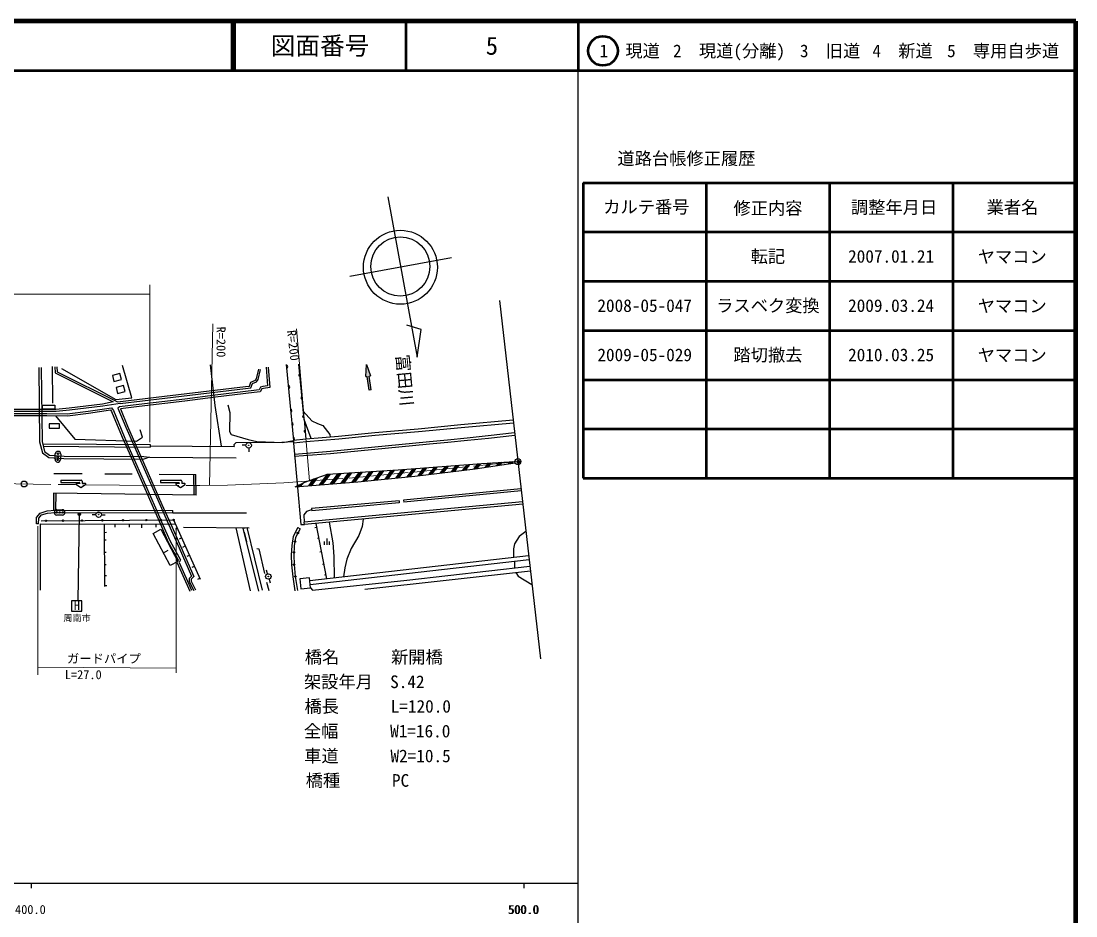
# Model space of a CAD drawing. Units: millimetres at full size, sheet at 1:1000; details may follow other scales. Extents: x 40000 to 680000, y 20000 to 380000.
# Drawn here: x 465955 to 680000, y 198357 to 380000 of the extents above; entities that cross this region are included whole.
import ezdxf
from ezdxf.enums import TextEntityAlignment as Align

# ---------------------------------------------------------------- set-up
doc = ezdxf.new("R2010")
doc.units = ezdxf.units.MM
doc.header["$LTSCALE"] = 1000
doc.header["$PDMODE"] = 32
doc.header["$PDSIZE"] = 500
doc.linetypes.add('CHAIN', pattern=[18.5, 12, -1.5, 3.5, -1.5])
for name, color, linetype, lineweight in [('M-BGD', 7, 'Continuous', 25), ('M-BGD-EXST', 7, 'Continuous', 25), ('M-BMK', 2, 'CHAIN', 13), ('M-BMK-OTRS', 5, 'Continuous', 25), ('M-BMK-SRVR', 3, 'Continuous', 25), ('M-STR-HTXT', 7, 'Continuous', 13), ('M-STR-STR1', 1, 'Continuous', 25), ('M-STR-STRC', 7, 'Continuous', 25), ('M-TTL', 2, 'Continuous', 140), ('M-TTL-BAND', 7, 'Continuous', 25), ('M-TTL-FRAM', 2, 'Continuous', 50), ('M-TTL-LINE', 7, 'Continuous', 50)]:
    doc.layers.add(name, color=color, linetype=linetype, lineweight=lineweight)
for name, color, linetype in [('M-BMK-HTXT', 7, 'Continuous'), ('M-OTRS', 6, 'Continuous'), ('M-TTL-TXT', 7, 'Continuous')]:
    doc.layers.add(name, color=color, linetype=linetype)
doc.styles.add('ＭＳ ゴシック', font='')
doc.styles.get('ＭＳ ゴシック').set_extended_font_data('MS Gothic')

msp = doc.modelspace()

# ---------------------------------------------------------------- hatches: boundary and pattern name
at = {"layer": 'M-BGD'}
for points in [[(519839, 309572, 0.84072), (519781, 310195)], [(522516, 308321, 0.4608), (522301, 308099, 0.4608), (522554, 307921)], [(536178, 307872), (536567, 305088), (536960, 305143), (536572, 307927), (536844, 307965), (536043, 310274), (535906, 307834)], [(520225, 305398, 0.84072), (520167, 306021)], [(522948, 303745, 0.4608), (522732, 303523, 0.4608), (522985, 303345)], [(520672, 300572, 0.84072), (520614, 301195)], [(523306, 299942, 0.4608), (523091, 299720, 0.4608), (523344, 299542)], [(520920, 297896, 0.84072), (520862, 298519)], [(521201, 294855, 0.84072), (521144, 295478)], [(523580, 296930, 0.4608), (523364, 296709, 0.4608), (523616, 296530)], [(512188, 293886, 0.41421), (512139, 293938, 0.41421)], [(516117, 267304, 0.41421), (516082, 267243, 0.41421)]]:
    msp.add_hatch(color=256, dxfattribs=at).paths.add_polyline_path(points)
h = msp.add_hatch(color=256, dxfattribs=at)
edge = h.paths.add_edge_path()
edge.add_ellipse((481690, 279801), major_axis=(-49.2, -9), ratio=1, start_angle=169.62401, end_angle=-10.37599)
at = {"layer": 'M-BGD-EXST'}
msp.add_hatch(color=256, dxfattribs=at).paths.add_polyline_path([(478010, 279904, 1), (477510, 279904, 1)])
at = {"layer": 'M-STR-STRC'}
for points in [[(543911, 289005), (543314, 288960), (542035, 287259), (542644, 287320)], [(546100, 289169), (545503, 289124), (544267, 287481), (544876, 287542)], [(548288, 289334), (547691, 289289), (546511, 287720), (547131, 287795)], [(550477, 289499), (549880, 289454), (548784, 287997), (549404, 288072)], [(552665, 289663), (552069, 289618), (551057, 288273), (551677, 288349)], [(554854, 289828), (554257, 289783), (553330, 288550), (553949, 288625)], [(557043, 289993), (556446, 289948), (555602, 288827), (556222, 288902)], [(559231, 290157), (558634, 290113), (557875, 289103), (558102, 289131), (558503, 289189)], [(561403, 290301), (560811, 290262), (560189, 289435), (560822, 289527)], [(563574, 290442), (562982, 290403), (562508, 289773), (563141, 289865)], [(565746, 290584), (565154, 290545), (564827, 290111), (565459, 290203)], [(501434, 287980), (500983, 287981), (501042, 283791), (501492, 283785)], [(526120, 287311), (525360, 287049), (524337, 285689), (524936, 285737)], [(528737, 288046), (528147, 288009), (526535, 285866), (527134, 285914)], [(530903, 288180), (530312, 288143), (528732, 286042), (529331, 286091)], [(533068, 288314), (532478, 288277), (530929, 286219), (531529, 286267)], [(535234, 288448), (534643, 288411), (533127, 286395), (533726, 286444)], [(537399, 288582), (536809, 288545), (535340, 286593), (535949, 286654)], [(539565, 288716), (538974, 288679), (537572, 286815), (538181, 286876)], [(541730, 288850), (541140, 288814), (539804, 287037), (540412, 287098)], [(523303, 286310), (522411, 285873), (522140, 285513), (522739, 285561)], [(472980, 284161), (472530, 284167), (472499, 280687), (472819, 280718), (472949, 280718)]]:
    msp.add_hatch(color=256, dxfattribs=at).paths.add_polyline_path(points)
h = msp.add_hatch(color=256, dxfattribs=at)
edge = h.paths.add_edge_path()
edge.add_line((477847, 286235), (477847, 286135))
h = msp.add_hatch(color=256, dxfattribs=at)
edge = h.paths.add_edge_path()
edge.add_line((498046, 286208), (498046, 286108))

# ---------------------------------------------------------------- linework, layer by layer
at = {"layer": 'M-BGD'}
for p, q in [((472258, 309878), (472312, 302453)), ((519770, 310313), (521201, 294855)), ((535906, 307834), (536043, 310274)), ((536043, 310274), (536844, 307965)), ((535906, 307834), (536178, 307872)), ((536567, 305088), (536178, 307872)), ((536572, 307927), (536844, 307965)), ((536960, 305143), (536572, 307927)), ((536960, 305143), (536567, 305088)), ((523383, 299122), (523741, 295144)), ((470340, 294185), (492125, 294042)), ((470465, 293685), (492122, 293542)), ((487137, 294075), (494232, 277886)), ((492125, 294042), (492122, 293542)), ((492124, 293792), (509188, 293673)), ((511588, 293905), (510839, 293929)), ((512158, 293338), (512141, 292588)), ((492022, 291495), (509616, 291358)), ((521436, 292013), (521467, 291597)), ((567396, 285066), (543585, 282752)), ((542699, 282621), (524897, 281043)), ((542699, 282621), (542694, 282237)), ((543585, 282752), (543616, 282343)), ((567447, 284619), (543616, 282343)), ((496742, 280177), (496744, 280627)), ((524897, 281043), (524936, 280595)), ((542694, 282237), (524936, 280595)), ((470062, 278557), (496887, 278744)), ((481140, 279801), (480390, 279801)), ((482240, 279801), (482990, 279801)), ((496742, 280177), (511682, 280167)), ((496887, 278744), (502310, 266738)), ((469505, 277948), (469056, 277959)), ((469848, 277952), (469848, 264510)), ((469848, 277952), (497278, 277878)), ((482788, 277917), (482856, 265232)), ((483270, 276156), (482797, 276153)), ((485072, 277254), (485074, 277911)), ((487958, 277298), (487960, 277903)), ((490439, 277152), (490441, 277896)), ((493355, 277240), (493357, 277888)), ((497283, 276871), (497657, 277040)), ((509543, 277124), (512412, 264347)), ((511049, 277039), (511826, 277229)), ((514167, 264260), (511049, 277039)), ((511239, 276262), (511713, 274318)), ((514944, 264449), (511826, 277229)), ((522128, 277189), (522572, 276960)), ((525542, 277173), (525977, 277256)), ((527981, 266802), (525830, 278027)), ((483226, 274647), (482806, 274645)), ((498077, 274878), (498523, 275121)), ((526074, 275016), (526395, 275077)), ((527504, 273650), (527504, 274347)), ((528038, 273650), (528038, 274978)), ((528571, 273650), (528571, 274347)), ((483240, 272138), (482819, 272136)), ((494834, 272053), (495828, 272626)), ((498797, 273236), (499272, 273465)), ((526608, 272263), (526923, 272324)), ((499664, 271409), (500109, 271610)), ((524562, 266410), (568952, 271503)), ((524637, 265614), (569043, 270708)), ((527110, 269752), (527405, 269809)), ((566060, 270366), (566101, 269033)), ((483211, 269599), (482833, 269597)), ((500699, 269153), (501131, 269348)), ((515984, 267786), (515785, 268509)), ((527554, 267595), (527820, 267646)), ((535680, 264664), (569305, 268420)), ((483284, 267402), (482844, 267400)), ((501788, 266736), (502223, 266932)), ((516314, 264338), (515813, 266030)), ((516277, 266726), (516477, 266003)), ((483324, 265386), (482855, 265383))]:
    msp.add_line(p, q, dxfattribs=at)
for points in [[(472821, 309810), (472863, 308570), (484628, 302678), (482489, 302224), (475710, 301394), (473030, 301149), (462621, 301151), (457653, 301236), (455457, 301254), (451641, 301767), (446384, 302217), (436892, 303128), (429937, 303799), (423046, 304559), (422878, 304446), (422731, 297316), (411948, 297245), (405104, 297342)], [(469539, 309685), (469716, 294617), (470285, 292341), (471559, 291390), (474646, 291217), (490829, 291099)], [(470039, 309691), (470215, 294682), (470727, 292635), (471737, 291881), (474662, 291716), (490833, 291599)], [(473221, 309823), (473255, 308822), (485505, 302686), (495042, 303832), (511472, 305835), (512284, 305925), (512568, 306724), (513496, 307098), (513715, 307407), (514179, 309341)], [(474182, 309458), (485146, 303218), (488454, 303522), (486505, 310068)], [(515718, 309732), (515975, 305940), (515035, 305811), (514513, 305667), (514240, 305120), (513179, 304984), (505343, 304067), (499160, 303265), (489848, 302174), (485911, 301701), (485610, 301441), (487212, 297602), (488749, 294064)], [(486087, 302353), (495090, 303435), (511518, 305438), (512577, 305555), (512884, 306421), (513754, 306771), (514086, 307239), (514568, 309247)], [(516117, 309759), (516400, 305594), (515116, 305419), (514791, 305329), (514502, 304751), (513227, 304587), (505392, 303670), (499209, 302868), (489895, 301776), (486094, 301320)], [(504343, 310192), (505242, 301988), (506536, 293692)], [(524847, 295235), (523383, 299122), (522327, 310334)], [(486087, 302353), (482555, 301829), (475752, 300996), (473049, 300749), (462618, 300751), (457648, 300836), (455428, 300854), (451597, 301370), (446348, 301819), (436854, 302730), (429896, 303401), (423271, 304131), (423123, 296919), (411947, 296845), (405099, 296942)], [(507932, 302090), (508336, 300537), (508243, 296686), (508585, 296096), (512064, 295040), (513773, 294636), (519055, 294481), (521201, 294855)], [(454316, 300331), (464728, 300321), (471197, 300314), (475326, 300284), (479574, 300834), (484267, 301510)], [(458596, 299927), (464727, 299921), (471196, 299914), (475350, 299884), (479628, 300438), (484087, 301080)], [(472945, 299901), (476888, 295109), (489402, 294755), (490590, 295538), (490110, 297029)], [(484087, 301080), (484329, 300751), (486492, 295548), (487137, 294075)], [(484267, 301510), (484680, 300949), (486860, 295705), (487575, 294072)], [(486094, 301320), (487580, 297759), (489186, 294061)], [(523226, 300794), (524921, 298868), (526098, 298310), (527176, 297931), (528595, 296112), (528641, 295547)], [(566095, 296401), (560745, 295795), (556479, 295335), (552484, 294937), (548814, 294603), (528717, 292627), (521436, 292013)], [(566152, 295904), (560800, 295298), (556531, 294837), (552532, 294439), (548862, 294105), (528763, 292129), (521467, 291597)], [(487575, 294072), (489176, 290411), (493224, 281208), (494669, 277885)], [(488749, 294064), (490422, 290211), (494181, 281725), (495888, 277882)], [(489186, 294061), (490788, 290372), (494547, 281887), (496326, 277880)], [(521232, 294582), (518880, 294486), (509541, 294415), (509135, 293963), (509188, 293673)], [(490833, 291599), (492022, 291495), (490829, 291099)], [(469056, 277959), (469087, 279255), (469812, 280141), (471259, 280563), (472819, 280718), (496744, 280627)], [(524917, 280819), (523872, 280427), (523354, 279763), (523396, 278303)], [(469505, 277948), (469533, 279089), (470072, 279748), (471345, 280120), (472840, 280268), (496742, 280177)], [(529523, 266979), (529508, 271283), (529290, 274080), (528553, 278280)], [(535352, 278912), (535154, 277433), (534478, 275576), (532934, 272923), (532041, 270776), (531679, 269040), (531370, 267191)], [(494232, 277886), (495826, 274223), (497833, 270634), (497613, 270059), (500202, 264288)], [(494669, 277885), (496184, 274401), (498274, 270666), (498046, 270071), (500567, 264452)], [(495888, 277882), (498010, 273103), (500527, 267333), (500079, 266870), (500079, 266242), (500990, 264390)], [(496326, 277880), (498376, 273264), (501001, 267247), (500479, 266708), (500479, 266335), (501349, 264566)], [(512249, 277097), (512249, 277097), (498888, 277230)], [(522128, 277189), (521182, 275354), (520888, 273524), (520787, 271586), (520842, 269627), (521099, 267193), (521530, 264354)], [(522572, 276960), (521663, 275196), (521386, 273471), (521287, 271579), (521341, 269661), (521595, 267257), (522025, 264429)], [(568390, 276398), (567024, 275363), (566077, 273889), (565895, 272870), (565883, 271151)], [(513811, 272941), (514216, 272846), (515360, 267889)], [(524699, 264961), (525085, 264466), (544263, 266542), (569195, 269386)], [(566355, 268091), (566811, 267317), (569628, 265612)]]:
    msp.add_lwpolyline(points, dxfattribs=at)
for points in [[(484800, 306860), (486307, 307223), (486014, 308438), (484507, 308075)], [(485537, 304417), (487043, 304780), (486751, 305996), (485244, 305633)], [(470323, 302048), (472823, 302048), (472823, 301198), (470323, 301198)], [(471636, 297359), (473736, 297359), (473736, 298259), (471636, 298259)], [(494345, 276855), (497786, 270304), (496192, 269467), (492751, 276018)], [(522708, 264773), (524699, 264961), (524511, 266952), (522520, 266764)]]:
    msp.add_lwpolyline(points, close=True, dxfattribs=at)
for centre, radius in [((512138, 293888), 550), ((512138, 293888), 50), ((470984, 278564), 150), ((474464, 278588), 150), ((478311, 278615), 150), ((481690, 279801), 550), ((481690, 279801), 50), ((482446, 278644), 150), ((486633, 278673), 150), ((491352, 278706), 150), ((494303, 278726), 150), ((496887, 278744), 150), ((522116, 276078), 150), ((521523, 274334), 150), ((521316, 272159), 150), ((521340, 269661), 150), ((516131, 267256), 550), ((516131, 267256), 50), ((521594, 267257), 150)]:
    msp.add_circle(centre, radius, dxfattribs=at)
for centre, radius, start, end in [((519755, 309879), 318, 285.18145, 85.39918), ((522504, 308118), 203, 86.42232, 284.34571), ((520142, 305704), 318, 285.18145, 85.39918), ((522935, 303542), 203, 86.42232, 284.34571), ((520589, 300878), 318, 285.18145, 85.39918), ((523293, 299739), 203, 86.42232, 284.34571), ((520837, 298202), 318, 285.18145, 85.39918), ((521118, 295162), 318, 285.18145, 85.39918), ((523566, 296727), 203, 86.17073, 284.09412)]:
    msp.add_arc(centre, radius, start, end, dxfattribs=at)
at = {"layer": 'M-BGD-EXST'}
for p, q in [((477760, 279904), (477496, 262328)), ((478296, 262328), (476196, 262328)), ((476196, 262328), (476196, 260228)), ((478296, 260228), (478296, 262328)), ((476196, 260228), (478296, 260228))]:
    msp.add_line(p, q, dxfattribs=at)
msp.add_circle((477760, 279904), 250, dxfattribs=at)
at = {"layer": 'M-BMK'}
msp.add_lwpolyline([(66097, 290248), (74191, 290195), (106619, 289865), (143242, 289486), (182455, 289014), (204601, 288770), (238937, 288504), (273103, 288156), (305281, 287782), (359064, 287126), (405664, 286744), (441466, 286357), (485942, 285783), (502192, 285715), (507814, 285764), (519241, 286267), (532535, 287226), (544954, 288397), (557773, 289680), (566764, 290577)], dxfattribs=at)
at = {"layer": 'M-BMK-OTRS'}
msp.add_line((563008, 323312), (571360, 250510), dxfattribs=at)
at = {"layer": 'M-BMK-SRVR'}
for p, q in [((540359, 344297), (546308, 311808)), ((553299, 331925), (532642, 328143)), ((547117, 317417), (544236, 318258)), ((546308, 311808), (547117, 317417))]:
    msp.add_line(p, q, dxfattribs=at)
for centre, radius in [((542929, 330027), 7500), ((542909, 330183), 6000), ((566764, 290577), 600), ((466572, 286033), 600)]:
    msp.add_circle(centre, radius, dxfattribs=at)
at = {"layer": 'M-OTRS'}
msp.add_point((566870, 290538), dxfattribs=at)
at = {"layer": 'M-STR-HTXT'}
for p, q in [((492079, 294518), (492079, 326479)), ((66030, 324594), (492079, 324594)), ((504201, 285733), (504851, 318527)), ((524470, 286644), (521838, 317522)), ((469360, 277455), (469360, 247286)), ((497426, 247679), (497426, 277162)), ((469360, 248839), (497426, 248662))]:
    msp.add_line(p, q, dxfattribs=at)
at = {"layer": 'M-STR-STR1'}
for p, q in [((521201, 294855), (521263, 294309)), ((567699, 282419), (523396, 278303)), ((567756, 281923), (523442, 277805)), ((523442, 277805), (523396, 278303))]:
    msp.add_line(p, q, dxfattribs=at)
for points in [[(565802, 298959), (555176, 298013), (546561, 297174), (537755, 296406), (530392, 295691), (523741, 295144), (521201, 294855)], [(565865, 298413), (555227, 297465), (546611, 296626), (537805, 295858), (530442, 295144), (523794, 294596), (521263, 294309)], [(521263, 294309), (522717, 277787), (523442, 277805)]]:
    msp.add_lwpolyline(points, dxfattribs=at)
at = {"layer": 'M-STR-STRC'}
for p, q in [((472837, 291045), (472901, 292143)), ((473999, 292079), (473935, 290981)), ((542644, 287320), (543911, 289005)), ((544267, 287481), (545503, 289124)), ((544876, 287542), (546100, 289169)), ((546511, 287720), (547691, 289289)), ((547131, 287795), (548288, 289334)), ((548784, 287997), (549880, 289454)), ((549404, 288072), (550477, 289499)), ((551057, 288273), (552069, 289618)), ((551677, 288349), (552665, 289663)), ((553330, 288550), (554257, 289783)), ((553949, 288625), (554854, 289828)), ((555602, 288827), (556446, 289948)), ((556222, 288902), (557043, 289993)), ((557875, 289103), (558634, 290113)), ((558503, 289189), (559231, 290157)), ((560189, 289435), (560811, 290262)), ((560822, 289527), (561403, 290301)), ((562508, 289773), (562982, 290403)), ((563141, 289865), (563574, 290442)), ((564827, 290111), (565154, 290545)), ((565459, 290203), (565746, 290584)), ((472625, 288168), (478346, 288147)), ((474041, 286835), (478147, 286835)), ((474041, 286835), (474041, 286335)), ((482931, 288084), (488484, 288063)), ((493967, 288001), (501434, 287980)), ((501042, 283791), (500984, 287973)), ((501492, 283785), (501434, 287980)), ((524337, 285689), (525360, 287049)), ((524936, 285737), (526120, 287311)), ((526535, 285866), (528147, 288009)), ((527134, 285914), (528737, 288046)), ((528732, 286042), (530312, 288143)), ((529331, 286091), (530903, 288180)), ((530929, 286219), (532478, 288277)), ((531529, 286267), (533068, 288314)), ((533127, 286395), (534643, 288411)), ((533726, 286444), (535234, 288448)), ((535340, 286593), (536809, 288545)), ((535949, 286654), (537399, 288582)), ((537572, 286815), (538974, 288679)), ((538181, 286876), (539565, 288716)), ((539804, 287037), (541140, 288814)), ((540412, 287098), (541730, 288850)), ((542035, 287259), (543314, 288960)), ((474041, 286335), (477747, 286335)), ((477172, 285952), (478097, 285335)), ((477847, 286135), (477228, 286135)), ((477847, 286235), (477847, 286135)), ((478097, 285335), (479023, 285952)), ((478347, 286635), (478347, 286135)), ((478967, 286135), (478347, 286135)), ((494240, 286808), (498346, 286808)), ((494240, 286808), (494240, 286308)), ((494240, 286308), (497946, 286308)), ((497371, 285924), (498296, 285308)), ((498046, 286108), (497426, 286108)), ((498046, 286208), (498046, 286108)), ((498296, 285308), (499221, 285924)), ((498546, 286608), (498546, 286108)), ((499166, 286108), (498546, 286108)), ((522140, 285513), (522411, 285873)), ((522739, 285561), (523303, 286310)), ((472530, 284167), (472499, 280687)), ((501492, 283785), (472530, 284167)), ((472980, 284161), (472949, 280718)), ((473216, 280823), (474316, 280819)), ((474312, 279719), (473212, 279723))]:
    msp.add_line(p, q, dxfattribs=at)
for points in [[(521585, 285468), (523507, 286410), (528147, 288009), (542444, 288894), (559376, 290168), (566164, 290611)], [(521585, 285468), (534314, 286491), (545827, 287637), (558102, 289131), (566224, 290315)]]:
    msp.add_lwpolyline(points, dxfattribs=at)
for centre in [(473412, 291558), (473448, 292177), (473376, 290939), (473149, 280267), (473769, 280265), (474389, 280262)]:
    msp.add_circle(centre, 150, dxfattribs=at)
for centre, radius, start, end in [((473450, 292111), 550, 86.67078, 176.67078), ((473450, 292111), 550, 356.67078, 86.67078), ((473386, 291013), 550, 176.67078, 266.67078), ((473386, 291013), 550, 266.67078, 356.67078), ((478147, 286635), 200, 0.06435, 90), ((477228, 286035), 100, 90, 236.30993), ((477747, 286235), 100, 0, 90), ((478967, 286035), 100, 303.69007, 90), ((497426, 286008), 100, 90, 236.30993), ((497946, 286208), 100, 0, 90), ((498346, 286608), 200, 0.06435, 90), ((499166, 286008), 100, 303.69007, 90), ((473214, 280273), 550, 89.7816, 179.7816), ((474314, 280269), 550, 359.7816, 89.7816), ((473214, 280273), 550, 179.7816, 269.7816), ((474314, 280269), 550, 269.7816, 359.7816)]:
    msp.add_arc(centre, radius, start, end, dxfattribs=at)
at = {"layer": 'M-TTL'}
for p, q in [((680000, 380000), (40000, 380000)), ((680000, 20000), (680000, 380000))]:
    msp.add_line(p, q, dxfattribs=at)
at = {"layer": 'M-TTL-BAND'}
for p, q in [((579000, 20000), (579000, 370000)), ((40000, 205000), (579000, 205000)), ((468000, 205000), (468000, 204000)), ((568000, 205000), (568000, 204000))]:
    msp.add_line(p, q, dxfattribs=at)
at = {"layer": 'M-TTL-FRAM'}
for p, q in [((580000, 347197), (580000, 287197)), ((580000, 347197), (680000, 347197)), ((580000, 287197), (680000, 287197))]:
    msp.add_line(p, q, dxfattribs=at)
at = {"layer": 'M-TTL-LINE'}
for p, q in [((508747, 380000), (508747, 370000)), ((509247, 380000), (509247, 370000)), ((543997, 380000), (543997, 370000)), ((579000, 380000), (579000, 370000)), ((40000, 370000), (680000, 370000)), ((605000, 347197), (605000, 287197)), ((630000, 347197), (630000, 287197)), ((655000, 347197), (655000, 287197)), ((580000, 337197), (680000, 337197)), ((580000, 327197), (680000, 327197)), ((580000, 317197), (680000, 317197)), ((580000, 307197), (680000, 307197)), ((580000, 297197), (680000, 297197))]:
    msp.add_line(p, q, dxfattribs=at)
msp.add_circle((584031, 373958), 3000, dxfattribs=at)

# ---------------------------------------------------------------- texts
at = {"layer": 'M-BGD-EXST', "style": 'ＭＳ ゴシック'}
for s, height, p in [('H', 1833, (476648, 259920)), ('周南市', 1320, (474552, 257767))]:
    msp.add_text(s, height=height, dxfattribs=at).set_placement(p, align=Align.BOTTOM_LEFT)
at = {"layer": 'M-BMK-HTXT', "style": 'ＭＳ ゴシック'}
msp.add_text('富田川', height=2566, rotation=275.14, dxfattribs=at).set_placement((541305, 312145), align=Align.BOTTOM_LEFT)
at = {"layer": 'M-STR-HTXT', "style": 'ＭＳ ゴシック'}
for rotation, p in [(270.281, (505058, 317968)), (276.724, (519360, 317090))]:
    msp.add_text('R=200', height=1833, rotation=rotation, dxfattribs=at).set_placement(p, align=Align.BOTTOM_LEFT)
for s, height, p in [('ガードパイプ', 1833, (475257, 249129)), ('橋名\u3000\u3000\u3000新開橋', 2566, (523525, 248850)), ('L=27.0', 1833, (474829, 245867)), ('架設年月\u3000S.42', 2566, (523345, 243833)), ('橋長\u3000\u3000\u3000L=120.0', 2566, (523462, 238853)), ('全幅\u3000\u3000\u3000W1=16.0', 2566, (523340, 233821)), ('車道\u3000\u3000\u3000W2=10.5', 2566, (523410, 228782)), ('橋種\u3000\u3000\u3000PC', 2566, (523709, 223804))]:
    msp.add_text(s, height=height, dxfattribs=at).set_placement(p, align=Align.BOTTOM_LEFT)
at = {"layer": 'M-TTL-BAND', "style": 'ＭＳ ゴシック'}
for s, p in [('400.0', (467844, 198195)), ('500.0', (567844, 198195)), ('500.0', (568000, 198195))]:
    msp.add_text(s, height=1833, dxfattribs=at).set_placement(p, align=Align.BOTTOM_CENTER)
at = {"layer": 'M-TTL-TXT', "style": 'ＭＳ ゴシック'}
for s, height, p in [('図面番号', 3666, (526622, 375000)), ('5', 3666, (561497, 375000)), ('1\u3000現道', 2566, (589448, 373958)), ('2\u3000現道(分離)', 2566, (609619, 373958)), ('3\u3000旧道', 2566, (630121, 373958)), ('4\u3000新道', 2566, (644824, 373958)), ('5\u3000専用自歩道', 2566, (665228, 373958)), ('道路台帳修正履歴', 2566, (600968, 352113)), ('カルテ番号', 2566, (592839, 342277)), ('修正内容', 2566, (617509, 342023)), ('調整年月日', 2566, (643089, 342197)), ('業者名', 2566, (667134, 342197)), ('転記', 2566, (617500, 332245)), ('2007.01.21', 2566, (642500, 332245)), ('ヤマコン', 2566, (667077, 332189)), ('2008-05-047', 2566, (592500, 322245)), ('ラスベク変換', 2566, (617500, 322245)), ('2009.03.24', 2566, (642500, 322245)), ('ヤマコン', 2566, (667077, 322189)), ('2009-05-029', 2566, (592500, 312245)), ('踏切撤去', 2566, (617500, 312245)), ('2010.03.25', 2566, (642500, 312245)), ('ヤマコン', 2566, (667077, 312189))]:
    msp.add_text(s, height=height, dxfattribs=at).set_placement(p, align=Align.MIDDLE_CENTER)

doc.saveas('drawing.dxf')
